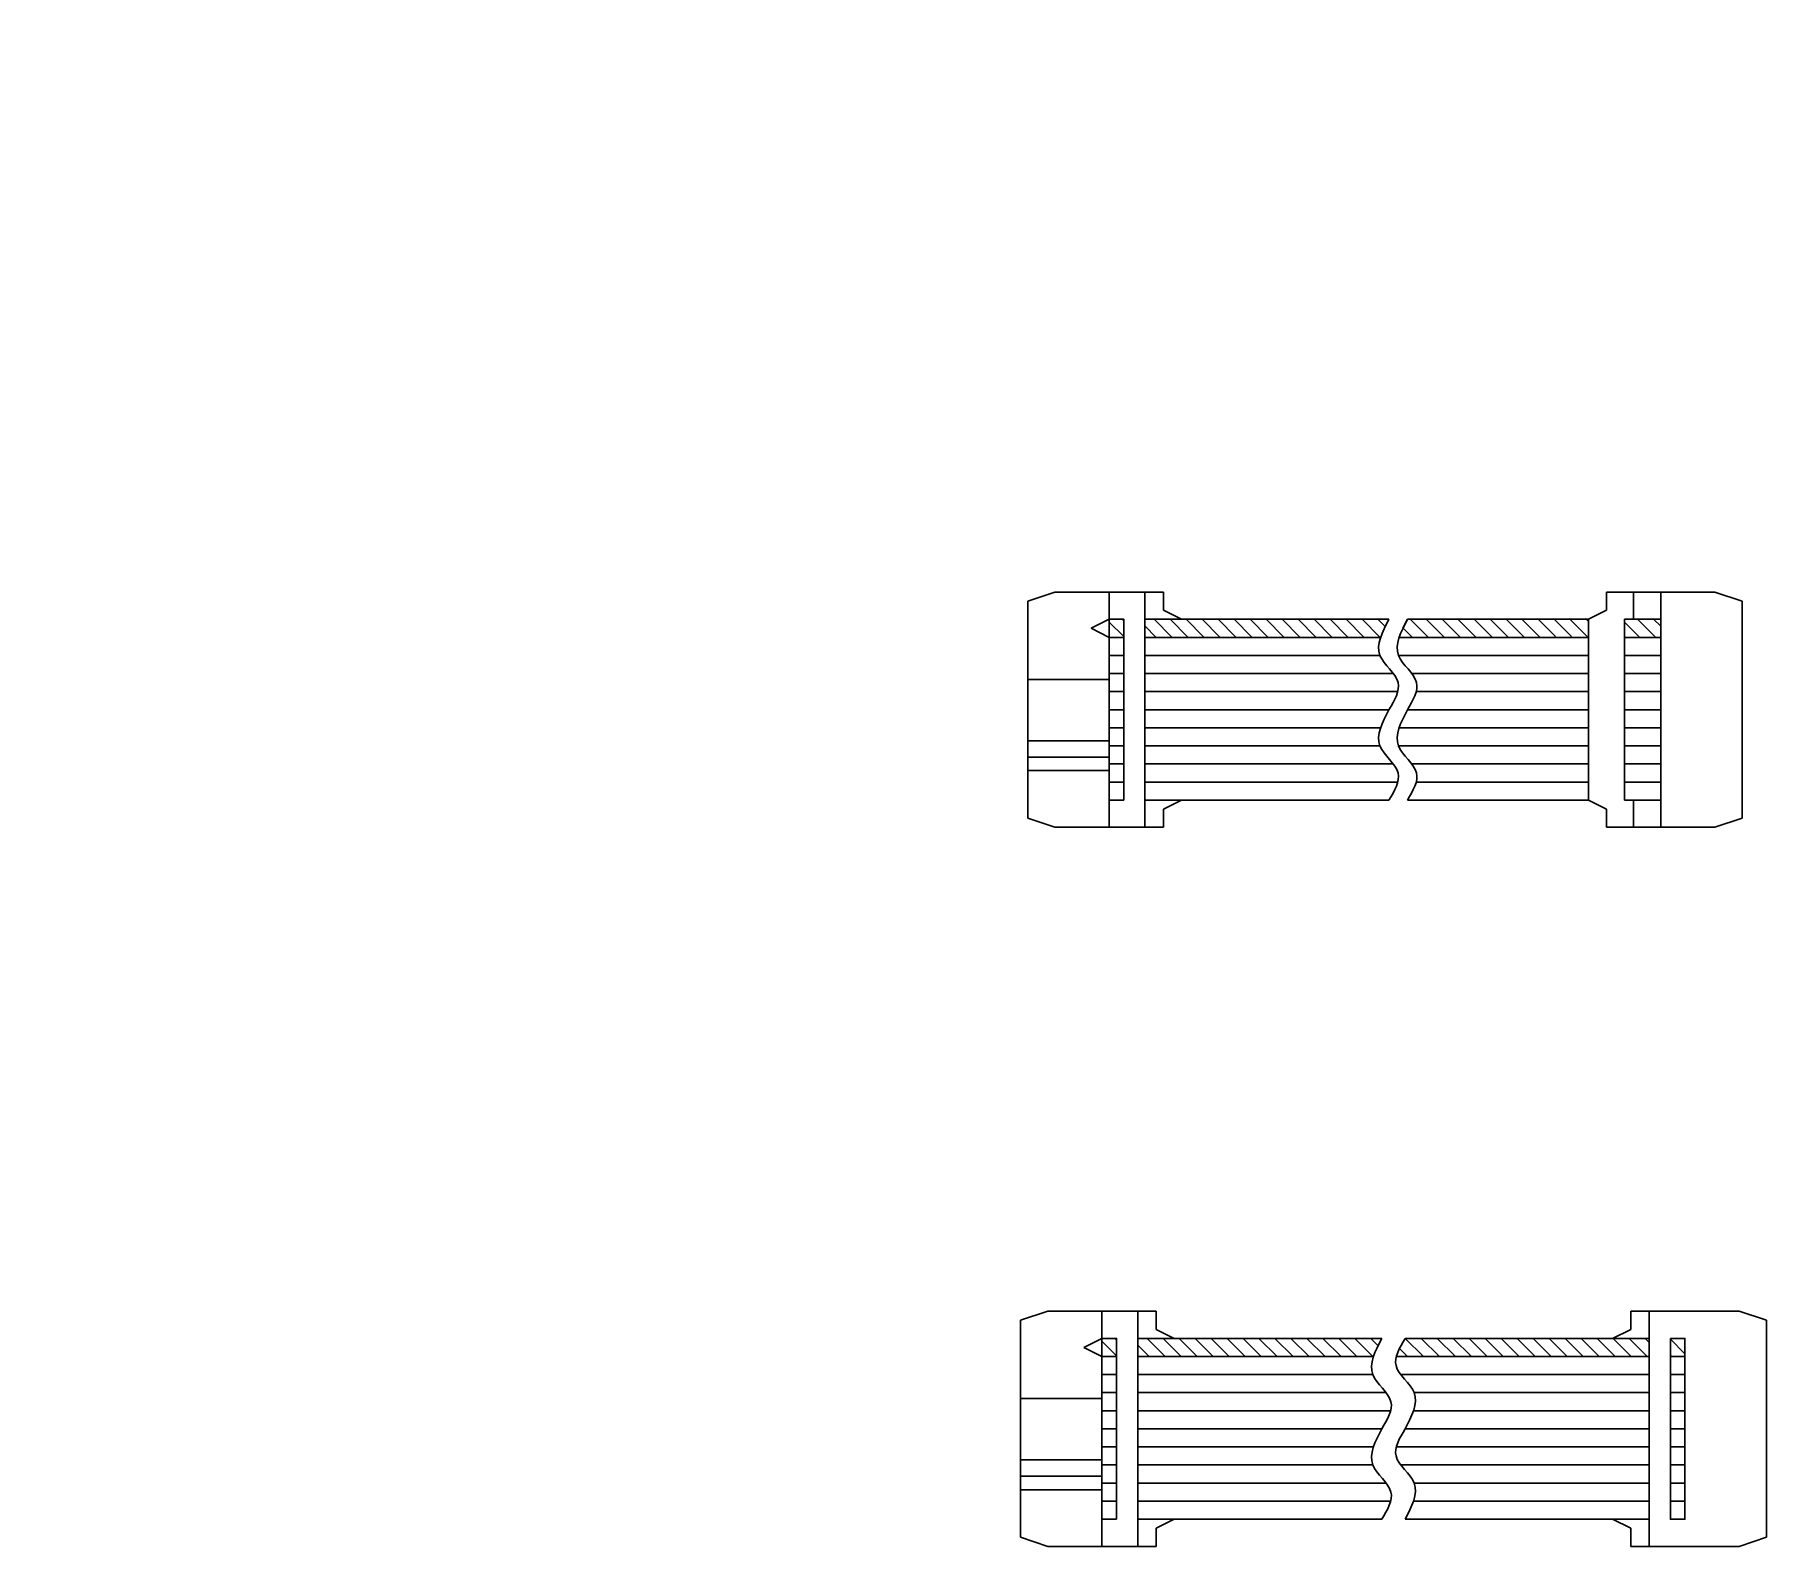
# Model space of a CAD drawing. Header units: millimetres. Extents: x 13305 to 13548, y 8825 to 9037.
import ezdxf

# ---------------------------------------------------------------- set-up
doc = ezdxf.new("R2010")
doc.units = ezdxf.units.MM
doc.layers.get('0').update_dxf_attribs({"lineweight": 35})
doc.layers.add('Провода', color=7, linetype='Continuous')

msp = doc.modelspace()

# ---------------------------------------------------------------- hatches: boundary and pattern name
at = {"ltscale": 100}
h = msp.add_hatch(dxfattribs=at)
h.set_pattern_fill('ANSI31', color=256, scale=100, style=0)
h.paths.add_polyline_path([(13319.76, 9037.32), (13304.52, 9037.32), (13304.52, 9015.73), (13319.76, 9015.73)])
h = msp.add_hatch(dxfattribs=at)
h.set_pattern_fill('ANSI31', color=1, scale=100, style=0)
h.paths.add_polyline_path([(13336.27, 9022.08), (13362.31, 9022.08), (13362.13, 9021.69), (13361.67, 9020.81), (13336.27, 9020.81), (13322.3, 9017), (13319.76, 9017), (13319.76, 9018.27), (13322.3, 9018.27)])
h = msp.add_hatch(dxfattribs=at)
h.set_pattern_fill('ANSI31', color=256, scale=100, style=0)
h.paths.add_polyline_path([(13341.35, 9017), (13366.75, 9017), (13366.75, 9010.65), (13341.35, 9010.65)])
at = {"layer": 'Провода'}
h = msp.add_hatch(dxfattribs=at)
h.set_pattern_fill('ANSI31', color=1, scale=0.5, angle=270, style=0)
h.set_pattern_definition([(315, (13545.6, 8967.9244), (1.122532, 1.122532), [])])
h.paths.add_polyline_path([(13457.48, 8952.67), (13455.43, 8952.68), (13455.43, 8955.22), (13457.48, 8955.22)])
h = msp.add_hatch(dxfattribs=at)
h.set_pattern_fill('ANSI31', color=1, scale=0.5, angle=270, style=0)
h.set_pattern_definition([(315, (13545.6, 8967.91), (1.122532, 1.122532), [])])
h.paths.add_polyline_path([(13460.45, 8955.21), (13494.74, 8955.21), (13494.29, 8954.33), (13494.08, 8952.67), (13460.45, 8952.67)])
h = msp.add_hatch(dxfattribs=at)
h.set_pattern_fill('ANSI31', color=1, scale=0.5, angle=90, style=0)
h.set_pattern_definition([(135, (13225.73, 12130.07), (-1.122532, -1.122532), [])])
h.paths.add_polyline_path([(13522.7, 8955.33), (13497.34, 8955.21), (13496.81, 8954.18), (13496.16, 8952.67), (13522.7, 8952.79)])
h = msp.add_hatch(dxfattribs=at)
h.set_pattern_fill('ANSI31', color=1, scale=0.5, angle=270, style=0)
h.set_pattern_definition([(315, (13617.9891, 8967.91), (1.122532, 1.122532), [])])
h.paths.add_polyline_path([(13532.9, 8952.67), (13527.82, 8952.67), (13527.82, 8955.21), (13532.9, 8955.21)])
h = msp.add_hatch(dxfattribs=at)
h.set_pattern_fill('ANSI31', color=1, scale=0.5, angle=270, style=0)
h.set_pattern_definition([(315, (13544.6, 8866.9244), (1.122532, 1.122532), [])])
h.paths.add_polyline_path([(13456.48, 8851.67), (13454.43, 8851.68), (13454.43, 8854.22), (13456.48, 8854.22)])
h = msp.add_hatch(dxfattribs=at)
h.set_pattern_fill('ANSI31', color=1, scale=0.5, angle=270, style=0)
h.set_pattern_definition([(315, (13544.6, 8866.91), (1.122532, 1.122532), [])])
h.paths.add_polyline_path([(13459.45, 8854.21), (13493.74, 8854.21), (13493.29, 8853.33), (13493.08, 8851.67), (13459.45, 8851.67)])
h = msp.add_hatch(dxfattribs=at)
h.set_pattern_fill('ANSI31', color=1, scale=0.5, angle=90, style=0)
h.set_pattern_definition([(135, (13444.9167, 8838.97), (-1.122532, -1.122532), [])])
h.paths.add_polyline_path([(13531.29, 8851.67), (13495.78, 8851.67), (13496.15, 8852.66), (13497, 8854.21), (13531.29, 8854.21)])
h = msp.add_hatch(dxfattribs=at)
h.set_pattern_fill('ANSI31', color=1, scale=0.5, angle=90, style=0)
h.set_pattern_definition([(135, (13446.141, 8838.9556), (-1.122532, -1.122532), [])])
h.paths.add_polyline_path([(13534.26, 8854.21), (13536.31, 8854.2), (13536.31, 8851.66), (13534.26, 8851.66)])

# ---------------------------------------------------------------- linework, layer by layer
at = {"layer": 'Провода', "ltscale": 100}
for p, q in [((13444, 8957.75), (13447.81, 8959.02)), ((13447.81, 8959.02), (13455.43, 8959.02)), ((13463.05, 8959.02), (13455.43, 8959.02)), ((13463.05, 8956.48), (13463.05, 8959.02)), ((13525.28, 8956.48), (13525.28, 8959.02)), ((13525.28, 8959.02), (13529.09, 8959.02)), ((13540.52, 8959.02), (13532.9, 8959.02)), ((13544.33, 8957.75), (13540.52, 8959.02)), ((13444, 8927.27), (13444, 8957.75)), ((13465.59, 8955.21), (13463.05, 8956.48)), ((13522.74, 8955.21), (13525.28, 8956.48)), ((13544.33, 8927.27), (13544.33, 8957.75)), ((13455.43, 8955.21), (13452.89, 8953.94)), ((13452.89, 8953.94), (13455.43, 8952.67)), ((13460.45, 8955.21), (13494.74, 8955.21)), ((13497.34, 8955.21), (13522.74, 8955.21)), ((13522.74, 8929.81), (13522.74, 8955.21)), ((13522.74, 8953.94), (13522.74, 8955.21)), ((13460.45, 8952.67), (13493.56, 8952.67)), ((13496.16, 8952.67), (13522.74, 8952.67)), ((13460.45, 8950.13), (13493.47, 8950.13)), ((13496.07, 8950.12), (13522.74, 8950.13)), ((13455.43, 8946.76), (13444, 8946.76)), ((13460.45, 8947.59), (13495.34, 8947.59)), ((13497.93, 8947.59), (13522.74, 8947.59)), ((13460.45, 8945.05), (13495.97, 8945.05)), ((13498.56, 8945.05), (13522.74, 8945.05)), ((13460.45, 8942.51), (13494.74, 8942.51)), ((13460.45, 8942.51), (13494.74, 8942.51)), ((13497.34, 8942.51), (13522.74, 8942.51)), ((13497.34, 8942.51), (13522.74, 8942.51)), ((13460.45, 8939.97), (13493.56, 8939.97)), ((13496.16, 8939.97), (13522.74, 8939.97)), ((13455.43, 8938.14), (13444, 8938.14)), ((13460.45, 8937.43), (13493.47, 8937.43)), ((13496.07, 8937.42), (13522.74, 8937.43)), ((13455.43, 8935.86), (13444, 8935.86)), ((13455.43, 8933.95), (13444, 8933.95)), ((13460.45, 8934.89), (13495.34, 8934.89)), ((13497.93, 8934.89), (13522.74, 8934.89)), ((13460.45, 8932.35), (13495.97, 8932.35)), ((13498.56, 8932.35), (13522.74, 8932.35)), ((13460.45, 8929.81), (13494.74, 8929.81)), ((13463.05, 8928.54), (13465.59, 8929.81)), ((13497.34, 8929.81), (13522.74, 8929.81)), ((13525.28, 8928.54), (13522.74, 8929.81)), ((13447.81, 8926), (13444, 8927.27)), ((13463.05, 8926), (13463.05, 8928.54)), ((13525.28, 8926), (13525.28, 8928.54)), ((13540.52, 8926), (13544.33, 8927.27)), ((13455.43, 8926), (13447.81, 8926)), ((13455.43, 8926), (13463.05, 8926)), ((13529.09, 8926), (13525.28, 8926)), ((13532.9, 8926), (13540.52, 8926)), ((13443, 8856.75), (13446.81, 8858.02)), ((13443, 8826.27), (13443, 8856.75)), ((13446.81, 8858.02), (13454.43, 8858.02)), ((13462.05, 8858.02), (13454.43, 8858.02)), ((13462.05, 8855.48), (13462.05, 8858.02)), ((13536.31, 8858.02), (13528.69, 8858.02)), ((13528.69, 8858.02), (13528.69, 8855.48)), ((13543.93, 8858.02), (13536.31, 8858.02)), ((13547.74, 8856.75), (13543.93, 8858.02)), ((13547.74, 8826.27), (13547.74, 8856.75)), ((13454.43, 8854.21), (13451.89, 8852.94)), ((13459.45, 8854.21), (13493.74, 8854.21)), ((13464.59, 8854.21), (13462.05, 8855.48)), ((13531.29, 8854.21), (13497, 8854.21)), ((13528.69, 8855.48), (13526.15, 8854.21)), ((13451.89, 8852.94), (13454.43, 8851.67)), ((13459.45, 8851.67), (13492.56, 8851.67)), ((13531.29, 8851.67), (13495.78, 8851.67)), ((13459.45, 8849.13), (13492.47, 8849.13)), ((13531.29, 8849.13), (13496.4, 8849.13)), ((13459.45, 8846.59), (13494.34, 8846.59)), ((13531.29, 8846.59), (13498.27, 8846.59)), ((13454.43, 8845.76), (13443, 8845.76)), ((13459.45, 8844.05), (13494.97, 8844.05)), ((13531.29, 8844.05), (13498.18, 8844.05)), ((13459.45, 8841.51), (13493.74, 8841.51)), ((13459.45, 8841.51), (13493.74, 8841.51)), ((13531.29, 8841.51), (13497, 8841.51)), ((13531.29, 8841.51), (13497, 8841.51)), ((13459.45, 8838.97), (13492.56, 8838.97)), ((13531.29, 8838.97), (13495.78, 8838.97)), ((13454.43, 8837.14), (13443, 8837.14)), ((13459.45, 8836.43), (13492.47, 8836.43)), ((13531.29, 8836.43), (13496.4, 8836.43)), ((13454.43, 8834.86), (13443, 8834.86)), ((13459.45, 8833.89), (13494.34, 8833.89)), ((13531.29, 8833.89), (13498.27, 8833.89)), ((13454.43, 8832.95), (13443, 8832.95)), ((13459.45, 8831.35), (13494.97, 8831.35)), ((13531.29, 8831.35), (13498.18, 8831.35)), ((13459.45, 8828.81), (13493.74, 8828.81)), ((13462.05, 8827.54), (13464.59, 8828.81)), ((13462.05, 8825), (13462.05, 8827.54)), ((13531.29, 8828.81), (13497, 8828.81)), ((13526.15, 8828.81), (13528.69, 8827.54)), ((13528.69, 8827.54), (13528.69, 8825)), ((13446.81, 8825), (13443, 8826.27)), ((13454.43, 8825), (13446.81, 8825)), ((13454.43, 8825), (13462.05, 8825)), ((13528.69, 8825), (13536.31, 8825)), ((13536.31, 8825), (13543.93, 8825)), ((13543.93, 8825), (13547.74, 8826.27))]:
    msp.add_line(p, q, dxfattribs=at)
at = {"layer": 'Провода'}
for p, q in [((13455.43, 8955.21), (13455.43, 8959.02)), ((13460.45, 8959.02), (13460.45, 8926)), ((13494.09, 8953.94), (13494.74, 8955.21)), ((13496.69, 8953.94), (13497.34, 8955.21)), ((13455.43, 8929.81), (13455.43, 8926)), ((13454.43, 8854.21), (13454.43, 8858.02)), ((13459.45, 8858.02), (13459.45, 8825)), ((13531.29, 8825), (13531.29, 8858.02)), ((13493.09, 8852.94), (13493.74, 8854.21)), ((13497.65, 8830.08), (13497, 8828.81)), ((13454.43, 8828.81), (13454.43, 8825))]:
    msp.add_line(p, q, dxfattribs=at)
at = {"layer": 'Провода', "ltscale": 100}
for points in [[(13529.09, 8955.21), (13532.9, 8955.21), (13532.9, 8959.02), (13529.09, 8959.02)], [(13457.48, 8952.67), (13455.43, 8952.67), (13455.43, 8955.21), (13457.48, 8955.21)], [(13532.9, 8952.67), (13527.82, 8952.67), (13527.82, 8955.21), (13532.9, 8955.21)], [(13457.48, 8950.13), (13455.43, 8950.13), (13455.43, 8952.67), (13457.48, 8952.67)], [(13532.9, 8950.13), (13527.82, 8950.13), (13527.82, 8952.67), (13532.9, 8952.67)], [(13457.48, 8947.59), (13455.43, 8947.59), (13455.43, 8950.13), (13457.48, 8950.13)], [(13532.9, 8947.59), (13527.82, 8947.59), (13527.82, 8950.13), (13532.9, 8950.13)], [(13457.48, 8945.05), (13455.43, 8945.05), (13455.43, 8947.59), (13457.48, 8947.59)], [(13532.9, 8945.05), (13527.82, 8945.05), (13527.82, 8947.59), (13532.9, 8947.59)], [(13457.48, 8942.51), (13455.43, 8942.51), (13455.43, 8945.05), (13457.48, 8945.05)], [(13532.9, 8942.51), (13527.82, 8942.51), (13527.82, 8945.05), (13532.9, 8945.05)], [(13457.48, 8939.97), (13455.43, 8939.97), (13455.43, 8942.51), (13457.48, 8942.51)], [(13532.9, 8939.97), (13527.82, 8939.97), (13527.82, 8942.51), (13532.9, 8942.51)], [(13457.48, 8937.43), (13455.43, 8937.43), (13455.43, 8939.97), (13457.48, 8939.97)], [(13532.9, 8937.43), (13527.82, 8937.43), (13527.82, 8939.97), (13532.9, 8939.97)], [(13457.48, 8934.89), (13455.43, 8934.89), (13455.43, 8937.43), (13457.48, 8937.43)], [(13532.9, 8934.89), (13527.82, 8934.89), (13527.82, 8937.43), (13532.9, 8937.43)], [(13457.48, 8932.35), (13455.43, 8932.35), (13455.43, 8934.89), (13457.48, 8934.89)], [(13532.9, 8932.35), (13527.82, 8932.35), (13527.82, 8934.89), (13532.9, 8934.89)], [(13457.48, 8929.81), (13455.43, 8929.81), (13455.43, 8932.35), (13457.48, 8932.35)], [(13532.9, 8929.81), (13527.82, 8929.81), (13527.82, 8932.35), (13532.9, 8932.35)], [(13529.09, 8926), (13532.9, 8926), (13532.9, 8929.81), (13529.09, 8929.81)], [(13456.48, 8851.67), (13454.43, 8851.67), (13454.43, 8854.21), (13456.48, 8854.21)], [(13534.26, 8854.21), (13536.31, 8854.21), (13536.31, 8851.67), (13534.26, 8851.67)], [(13456.48, 8849.13), (13454.43, 8849.13), (13454.43, 8851.67), (13456.48, 8851.67)], [(13534.26, 8851.67), (13536.31, 8851.67), (13536.31, 8849.13), (13534.26, 8849.13)], [(13456.48, 8846.59), (13454.43, 8846.59), (13454.43, 8849.13), (13456.48, 8849.13)], [(13534.26, 8849.13), (13536.31, 8849.13), (13536.31, 8846.59), (13534.26, 8846.59)], [(13456.48, 8844.05), (13454.43, 8844.05), (13454.43, 8846.59), (13456.48, 8846.59)], [(13534.26, 8846.59), (13536.31, 8846.59), (13536.31, 8844.05), (13534.26, 8844.05)], [(13456.48, 8841.51), (13454.43, 8841.51), (13454.43, 8844.05), (13456.48, 8844.05)], [(13534.26, 8844.05), (13536.31, 8844.05), (13536.31, 8841.51), (13534.26, 8841.51)], [(13456.48, 8838.97), (13454.43, 8838.97), (13454.43, 8841.51), (13456.48, 8841.51)], [(13534.26, 8841.51), (13536.31, 8841.51), (13536.31, 8838.97), (13534.26, 8838.97)], [(13456.48, 8836.43), (13454.43, 8836.43), (13454.43, 8838.97), (13456.48, 8838.97)], [(13534.26, 8838.97), (13536.31, 8838.97), (13536.31, 8836.43), (13534.26, 8836.43)], [(13456.48, 8833.89), (13454.43, 8833.89), (13454.43, 8836.43), (13456.48, 8836.43)], [(13534.26, 8836.43), (13536.31, 8836.43), (13536.31, 8833.89), (13534.26, 8833.89)], [(13456.48, 8831.35), (13454.43, 8831.35), (13454.43, 8833.89), (13456.48, 8833.89)], [(13534.26, 8833.89), (13536.31, 8833.89), (13536.31, 8831.35), (13534.26, 8831.35)], [(13456.48, 8828.81), (13454.43, 8828.81), (13454.43, 8831.35), (13456.48, 8831.35)], [(13534.26, 8831.35), (13536.31, 8831.35), (13536.31, 8828.81), (13534.26, 8828.81)]]:
    msp.add_lwpolyline(points, close=True, dxfattribs=at)
for points in [[(13494.74, 8942.51), (13496.01, 8946.32), (13493.47, 8950.13), (13494.74, 8955.21)], [(13497.34, 8942.51), (13498.61, 8946.32), (13496.07, 8950.13), (13497.34, 8955.21)], [(13494.74, 8929.81), (13496.01, 8933.62), (13493.47, 8937.43), (13494.74, 8942.51)], [(13497.34, 8929.81), (13498.61, 8933.62), (13496.07, 8937.43), (13497.34, 8942.51)], [(13493.74, 8841.51), (13495.01, 8845.32), (13492.47, 8849.13), (13493.74, 8854.21)], [(13497, 8854.21), (13495.73, 8850.4), (13498.27, 8846.59), (13497, 8841.51)], [(13493.74, 8828.81), (13495.01, 8832.62), (13492.47, 8836.43), (13493.74, 8841.51)], [(13497, 8841.51), (13495.73, 8837.7), (13498.27, 8833.89), (13497, 8828.81)]]:
    msp.add_spline(points, degree=3, dxfattribs=at)

doc.saveas('drawing.dxf')
